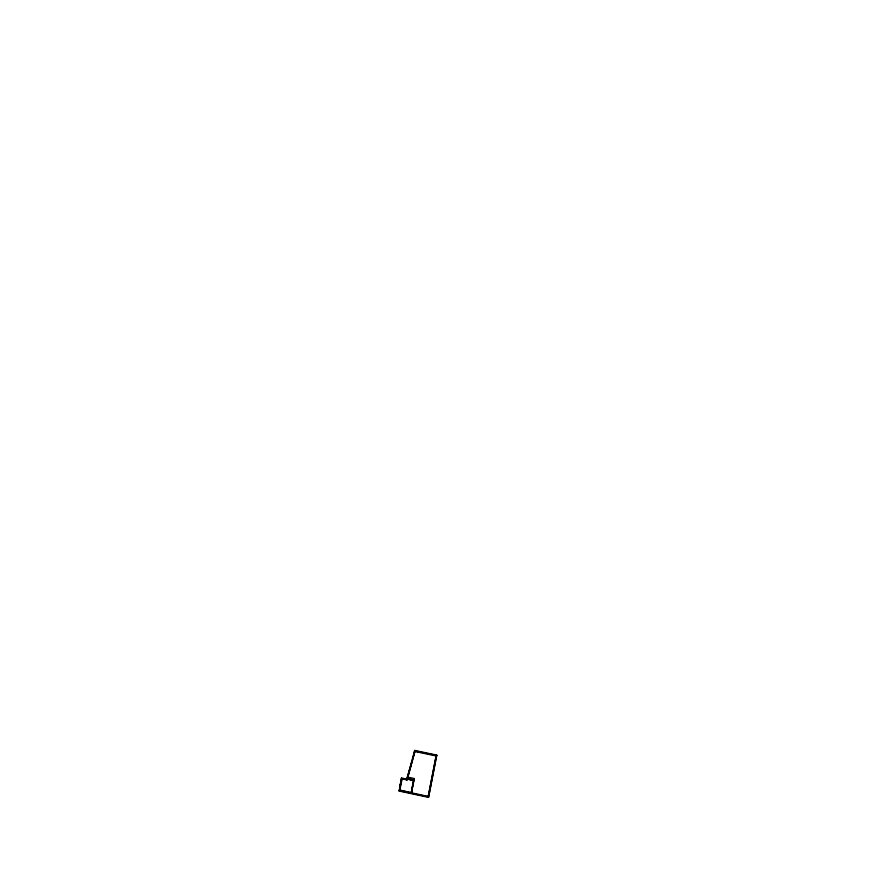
<?xml version="1.0" encoding="UTF-8"?>
<svg xmlns="http://www.w3.org/2000/svg" width="873" height="873" viewBox="0 0 873 873"><rect width="100%" height="100%" fill="white"/><g stroke="black" fill="none" stroke-linecap="round" stroke-linejoin="round"><path stroke-width="1.31" d="M436.205 755.429L428.185 796.765L436.205 755.429L415.035 750.955L407.014 780.069L401.842 778.53L399.485 790.065L411.216 792.957L413.758 780.44L407.058 778.574L407.014 780.069M406.414 779.032L401.482 777.985L399.223 791.08L428.556 797.355L436.74 755.069L414.719 750.42L406.687 779.567L412.318 760.143M428.556 797.355L436.74 755.069M413.988 780.287L409.164 779.458L409.568 777.472L414.369 778.53L411.379 793.175L413.758 779.796L407.113 778.378L407.342 779.076L413.758 780.44M411.216 792.957L413.529 779.949M399.223 791.08L401.482 777.985M399.769 790.512L402.115 779.032M407.364 778.869L415.035 750.955M413.071 757.557L414.719 750.42M414.948 751.086L420.109 752.177M434.285 755.167L436.871 755.712M415.242 751.566L436.325 756.018M407.178 778.738L409.001 779.131M401.787 778.52L406.763 779.589M399.485 790.065L410.987 792.52M411.139 792.739L428.021 796.351M398.906 790.6L428.381 796.907M400.107 785.853L401.013 783.005M400.085 785.973L400.674 783.092"/></g></svg>
